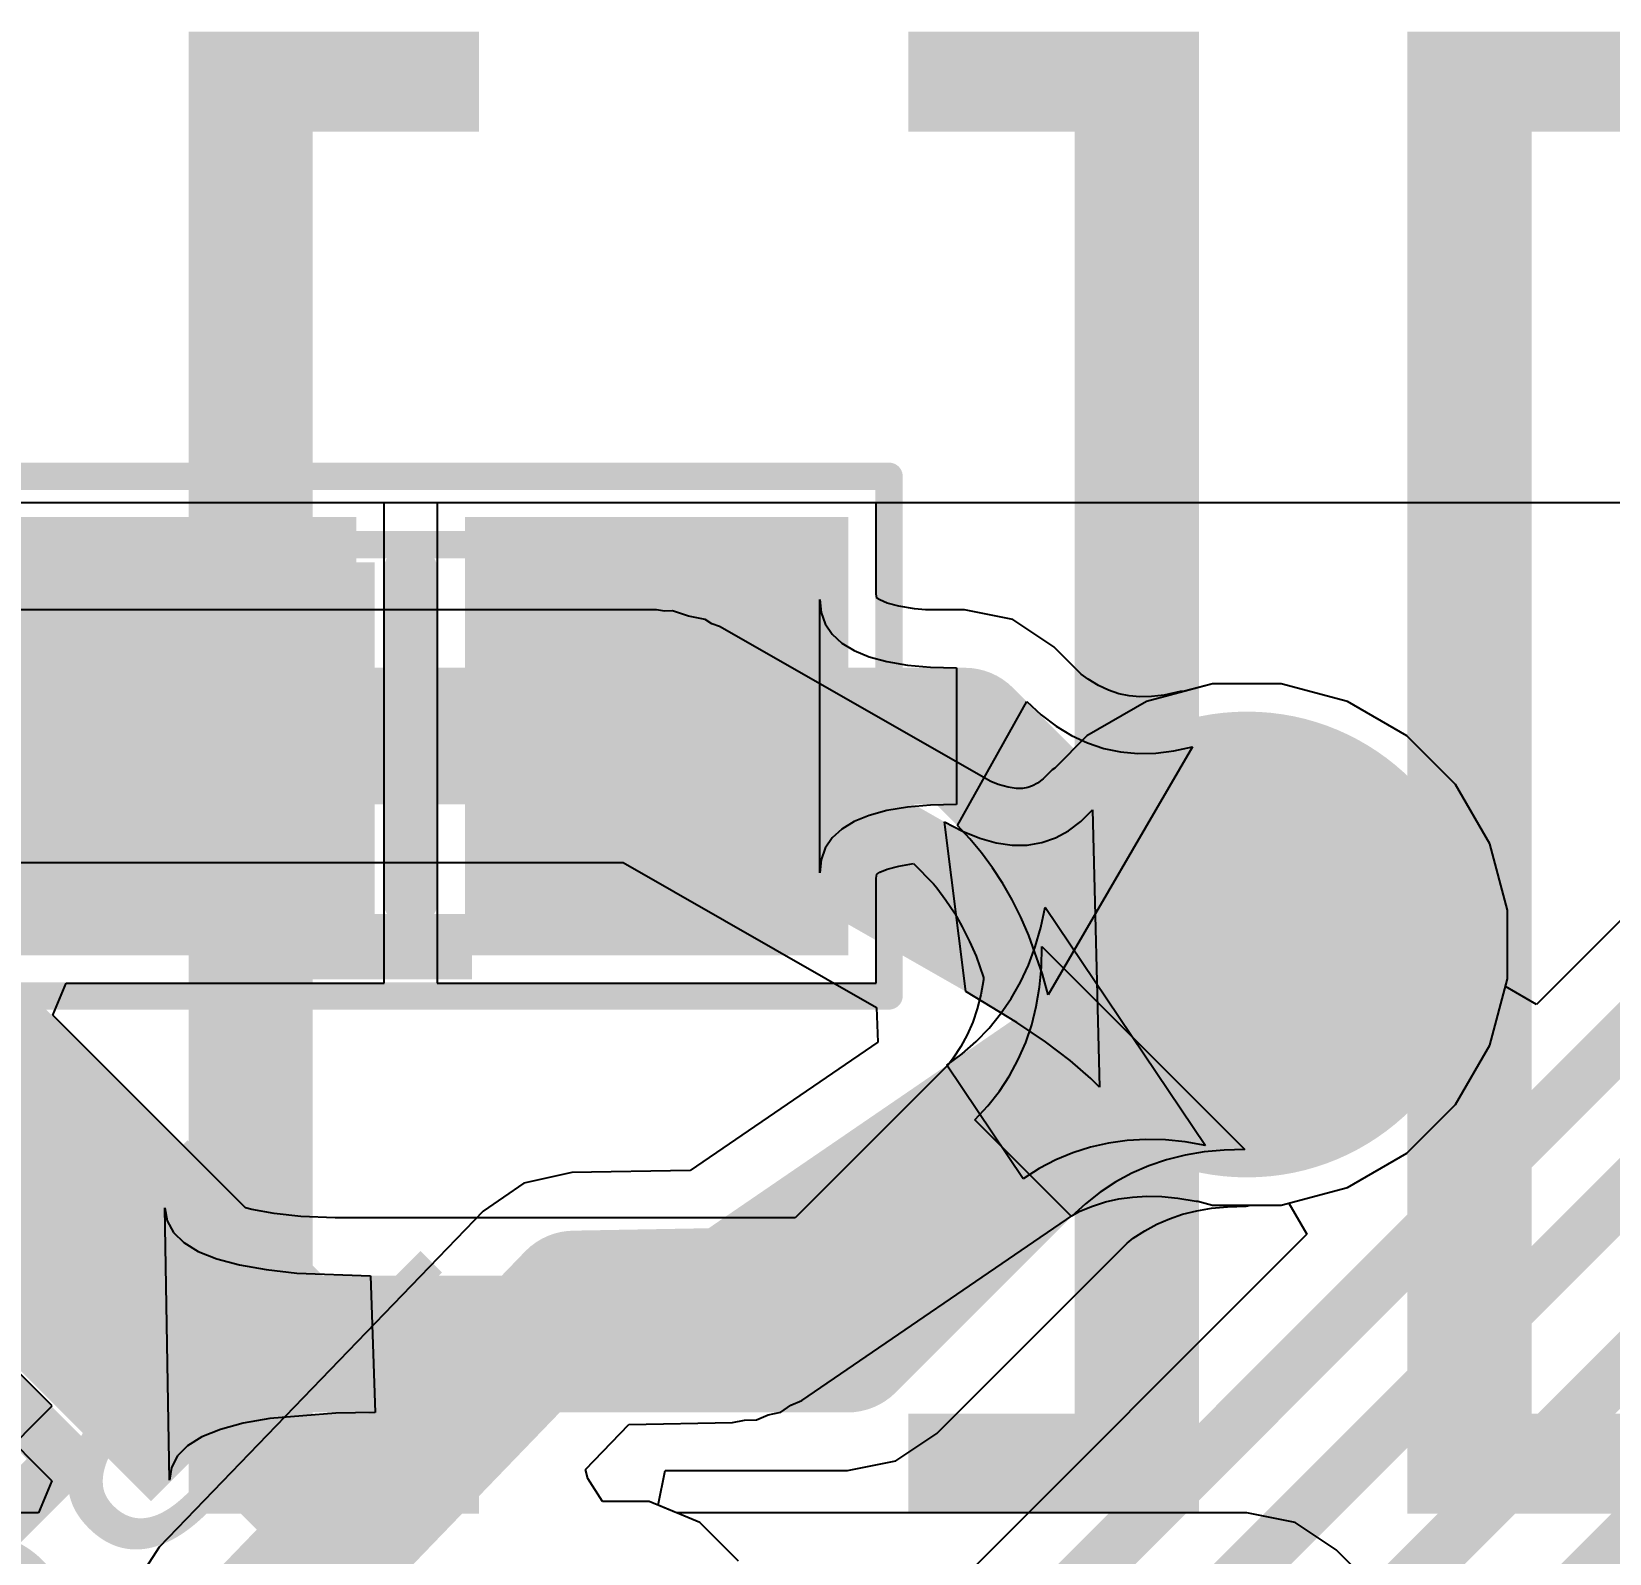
# Model space of a CAD drawing. Header units: millimetres. Extents: x 0 to 168, y 0 to 109.
# Drawn here: x 103.12 to 108.89, y 75.88 to 81.44 of the extents above; entities that cross this region are included whole.
import ezdxf

# ---------------------------------------------------------------- set-up
doc = ezdxf.new("R2010")
doc.units = ezdxf.units.MM
for name, color, linetype in [('BottomLayer', 5, 'Continuous'), ('BottomOverlay', 54, 'Continuous'), ('BottomPaste', 16, 'Continuous'), ('BottomSolder', 6, 'Continuous'), ('Mechanical13', 56, 'Continuous'), ('Mechanical15', 56, 'Continuous'), ('Mechanical16', 56, 'Continuous'), ('Mechanical20', 56, 'Continuous'), ('Mechanical21', 56, 'Continuous'), ('Mechanical23', 56, 'Continuous'), ('Mechanical24', 56, 'Continuous'), ('Mechanical3', 76, 'Continuous'), ('Mechanical4', 56, 'Continuous'), ('Mechanical5', 56, 'Continuous'), ('MultiLayer', 9, 'Continuous'), ('PadHoleLayer', 156, 'Continuous'), ('TopLayer', 1, 'Continuous'), ('TopOverlay', 2, 'Continuous'), ('TopPaste', 8, 'Continuous'), ('TopSolder', 216, 'Continuous')]:
    doc.layers.add(name, color=color, linetype=linetype)
doc.styles.add('Arial', font='arial.ttf', dxfattribs={"height": 0.2})
doc.styles.add('Comic Sans MS', font='comic.ttf', dxfattribs={"height": 0.2})

# ---------------------------------------------------------------- blocks, each defined once
blk = doc.blocks.new('FP_B3U_1000P_MFG_B_1')
at = {"layer": 'BottomLayer'}
for points in [[(-2.09999961, 0.8500021099999999), (-1.29999867, 0.8500021099999999), (-1.29999867, -0.8499970299999999), (-2.09999961, -0.8499970299999999)], [(1.29999867, 0.8499970299999999), (2.09999961, 0.8499970299999999), (2.09999961, -0.8500021099999999), (1.29999867, -0.8500021099999999)]]:
    blk.add_hatch(color=5, dxfattribs=at).paths.add_polyline_path(points)
at = {"layer": 'BottomPaste'}
for points in [[(-2.09999961, 0.8500021099999999), (-1.29999867, 0.8500021099999999), (-1.29999867, -0.8499970299999999), (-2.09999961, -0.8499970299999999)], [(1.29999867, 0.8499970299999999), (2.09999961, 0.8499970299999999), (2.09999961, -0.8500021099999999), (1.29999867, -0.8500021099999999)]]:
    blk.add_hatch(color=16, dxfattribs=at).paths.add_polyline_path(points)
at = {"layer": 'BottomSolder'}
for points in [[(-2.09999961, 0.8500021099999999), (-1.29999867, 0.8500021099999999), (-1.29999867, -0.8499970299999999), (-2.09999961, -0.8499970299999999)], [(1.29999867, 0.8499970299999999), (2.09999961, 0.8499970299999999), (2.09999961, -0.8500021099999999), (1.29999867, -0.8500021099999999)]]:
    blk.add_hatch(color=6, dxfattribs=at).paths.add_polyline_path(points)
at = {"layer": 'BottomOverlay', "const_width": 0.1999996}
for points in [[(-1.5999968, 1.35000238), (-1.59999934, 1.22499882)], [(-1.5999968, 1.35000238), (1.59999934, 1.34999984)], [(1.59999934, 1.34999984), (1.59999934, 1.22499882)], [(-1.59999934, -1.22499882), (-1.59999934, -1.34999984)], [(1.59999934, -1.22499882), (1.5999968, -1.35000238)], [(-1.59999934, -1.34999984), (1.5999968, -1.35000238)]]:
    blk.add_lwpolyline(points, dxfattribs=at)
at = {"layer": 'BottomOverlay', "const_width": 0.0999998}
for points in [[(-1.6499967, 1.35000238, 1), (-1.5499969, 1.35000238, 1)], [(-1.6499967, 1.35000238, 1), (-1.5499969, 1.35000238, 1)], [(1.54999944, 1.34999984, 1), (1.64999924, 1.34999984, 1)], [(1.54999944, 1.34999984, 1), (1.64999924, 1.34999984, 1)], [(-1.64999924, 1.22499882, 1), (-1.54999944, 1.22499882, 1)], [(1.54999944, 1.22499882, 1), (1.64999924, 1.22499882, 1)], [(-1.64999924, -1.22499882, 1), (-1.54999944, -1.22499882, 1)], [(1.54999944, -1.22499882, 1), (1.64999924, -1.22499882, 1)], [(-1.64999924, -1.34999984, 1), (-1.54999944, -1.34999984, 1)], [(-1.64999924, -1.34999984, 1), (-1.54999944, -1.34999984, 1)], [(1.5499969, -1.35000238, 1), (1.6499967, -1.35000238, 1)], [(1.5499969, -1.35000238, 1), (1.6499967, -1.35000238, 1)]]:
    blk.add_lwpolyline(points, format="xyb", close=True, dxfattribs=at)
at = {"layer": 'Mechanical20', "const_width": 0.1999996}
for points in [[(-2.20000068, 1.44999964), (-2.20000068, -1.44999964)], [(-2.20000068, 1.44999964), (2.20000068, 1.44999964)], [(2.20000068, 1.44999964), (2.20000068, -1.44999964)], [(-2.20000068, -1.44999964), (2.20000068, -1.44999964)]]:
    blk.add_lwpolyline(points, dxfattribs=at)
at = {"layer": 'Mechanical20', "const_width": 0.0999998}
for points in [[(-2.25000058, 1.44999964, 1), (-2.15000078, 1.44999964, 1)], [(-2.25000058, 1.44999964, 1), (-2.15000078, 1.44999964, 1)], [(2.15000078, 1.44999964, 1), (2.25000058, 1.44999964, 1)], [(2.15000078, 1.44999964, 1), (2.25000058, 1.44999964, 1)], [(-2.25000058, -1.44999964, 1), (-2.15000078, -1.44999964, 1)], [(-2.25000058, -1.44999964, 1), (-2.15000078, -1.44999964, 1)], [(2.15000078, -1.44999964, 1), (2.25000058, -1.44999964, 1)], [(2.15000078, -1.44999964, 1), (2.25000058, -1.44999964, 1)]]:
    blk.add_lwpolyline(points, format="xyb", close=True, dxfattribs=at)
at = {"layer": 'Mechanical21', "const_width": 0.1999996}
for points in [[(-2.20000068, 1.44999964), (-2.20000068, -1.44999964)], [(-2.20000068, 1.44999964), (2.20000068, 1.44999964)], [(2.20000068, 1.44999964), (2.20000068, -1.44999964)], [(-2.20000068, -1.44999964), (2.20000068, -1.44999964)]]:
    blk.add_lwpolyline(points, dxfattribs=at)
at = {"layer": 'Mechanical21', "const_width": 0.0999998}
for points in [[(-2.25000058, 1.44999964, 1), (-2.15000078, 1.44999964, 1)], [(-2.25000058, 1.44999964, 1), (-2.15000078, 1.44999964, 1)], [(2.15000078, 1.44999964, 1), (2.25000058, 1.44999964, 1)], [(2.15000078, 1.44999964, 1), (2.25000058, 1.44999964, 1)], [(-2.25000058, -1.44999964, 1), (-2.15000078, -1.44999964, 1)], [(-2.25000058, -1.44999964, 1), (-2.15000078, -1.44999964, 1)], [(2.15000078, -1.44999964, 1), (2.25000058, -1.44999964, 1)], [(2.15000078, -1.44999964, 1), (2.25000058, -1.44999964, 1)]]:
    blk.add_lwpolyline(points, format="xyb", close=True, dxfattribs=at)
at = {"layer": 'Mechanical23', "const_width": 0.1999996}
for points in [[(-1.5999968, 1.35000238), (-1.59999934, -1.34999984)], [(-1.5999968, 1.35000238), (1.59999934, 1.34999984)], [(1.59999934, 1.34999984), (1.5999968, -1.35000238)], [(-1.59999934, -1.34999984), (1.5999968, -1.35000238)]]:
    blk.add_lwpolyline(points, dxfattribs=at)
at = {"layer": 'Mechanical23', "const_width": 0.0999998}
for points in [[(-1.6499967, 1.35000238, 1), (-1.5499969, 1.35000238, 1)], [(-1.6499967, 1.35000238, 1), (-1.5499969, 1.35000238, 1)], [(1.54999944, 1.34999984, 1), (1.64999924, 1.34999984, 1)], [(1.54999944, 1.34999984, 1), (1.64999924, 1.34999984, 1)], [(-1.64999924, -1.34999984, 1), (-1.54999944, -1.34999984, 1)], [(-1.64999924, -1.34999984, 1), (-1.54999944, -1.34999984, 1)], [(1.5499969, -1.35000238, 1), (1.6499967, -1.35000238, 1)], [(1.5499969, -1.35000238, 1), (1.6499967, -1.35000238, 1)]]:
    blk.add_lwpolyline(points, format="xyb", close=True, dxfattribs=at)
at = {"layer": 'Mechanical24', "const_width": 0.0999998}
for points in [[(2.54e-06, 0.49999646), (-2.54e-06, -0.49999646)], [(-0.49999646, 2.54e-06), (0.49999646, -2.54e-06)]]:
    blk.add_lwpolyline(points, dxfattribs=at)
at = {"layer": 'Mechanical24', "const_width": 0.0499999}
for points in [[(-0.02499614, 0.49999646, 1), (0.02500122, 0.49999646, 1)], [(-0.5249951399999999, 2.54e-06, 1), (-0.47499778, 2.54e-06, 1)], [(0.47499778, -2.54e-06, 1), (0.5249951399999999, -2.54e-06, 1)], [(-0.02500122, -0.49999646, 1), (0.02499614, -0.49999646, 1)]]:
    blk.add_lwpolyline(points, format="xyb", close=True, dxfattribs=at)
at = {"layer": 'Mechanical20', "text_generation_flag": 2}
blk.add_text('RST', height=1.00000054, rotation=180, dxfattribs=at).set_placement((-1.524e-05, -0.01107948))
blk = doc.blocks.new('6_0805_N_B_81')
at = {"layer": 'BottomLayer'}
for points in [[(-0.29999813, 0.69999733), (-0.2999981299999999, -0.70000241), (-1.49999827, -0.70000241), (-1.49999827, 0.69999733)], [(1.50000081, 0.69999733), (1.50000081, -0.70000241), (0.3000006700000001, -0.70000241), (0.3000006699999999, 0.69999733)]]:
    blk.add_hatch(color=5, dxfattribs=at).paths.add_polyline_path(points)
at = {"layer": 'BottomPaste'}
for points in [[(-0.29999813, 0.69999733), (-0.2999981299999999, -0.70000241), (-1.49999827, -0.70000241), (-1.49999827, 0.69999733)], [(1.50000081, 0.69999733), (1.50000081, -0.70000241), (0.3000006700000001, -0.70000241), (0.3000006699999999, 0.69999733)]]:
    blk.add_hatch(color=16, dxfattribs=at).paths.add_polyline_path(points)
at = {"layer": 'BottomSolder'}
for points in [[(-0.19839813, 0.80159733), (-0.19839813, -0.80160241), (-1.60159827, -0.80160241), (-1.60159827, 0.80159733)], [(1.60160081, 0.80159733), (1.60160081, -0.80160241), (0.19840067, -0.80160241), (0.19840067, 0.80159733)]]:
    blk.add_hatch(color=6, dxfattribs=at).paths.add_polyline_path(points)
at = {"layer": 'BottomOverlay', "const_width": 0.1999996}
blk.add_lwpolyline([(0, 0.5999987999999999), (0, -0.5999987999999999)], dxfattribs=at)
at = {"layer": 'BottomOverlay', "const_width": 0.0999998}
for points in [[(-0.0499999, 0.5999987999999999, 1), (0.0499999, 0.5999987999999999, 1)], [(-0.0499999, -0.5999987999999999, 1), (0.0499999, -0.5999987999999999, 1)]]:
    blk.add_lwpolyline(points, format="xyb", close=True, dxfattribs=at)
at = {"layer": 'Mechanical13', "const_width": 0.0999998}
for points in [[(-1.07499912, 0.69999606), (-1.07499912, -0.7000036799999999)], [(1.07500166, 0.69999606), (-1.07499912, 0.69999606)], [(1.07500166, 0.69999606), (1.07500166, -0.7000036799999999)], [(1.07500166, -0.7000036799999999), (-1.07499912, -0.7000036799999999)]]:
    blk.add_lwpolyline(points, dxfattribs=at)
at = {"layer": 'Mechanical13', "const_width": 0.0499999}
for points in [[(-1.0999978, 0.69999606, 1), (-1.05000044, 0.69999606, 1)], [(-1.0999978, 0.69999606, 1), (-1.05000044, 0.69999606, 1)], [(1.05000298, 0.69999606, 1), (1.10000034, 0.69999606, 1)], [(1.05000298, 0.69999606, 1), (1.10000034, 0.69999606, 1)], [(-1.0999978, -0.7000036799999999, 1), (-1.05000044, -0.7000036799999999, 1)], [(-1.0999978, -0.7000036799999999, 1), (-1.05000044, -0.7000036799999999, 1)], [(1.05000298, -0.7000036799999999, 1), (1.10000034, -0.7000036799999999, 1)], [(1.05000298, -0.7000036799999999, 1), (1.10000034, -0.7000036799999999, 1)]]:
    blk.add_lwpolyline(points, format="xyb", close=True, dxfattribs=at)
at = {"layer": 'Mechanical15', "const_width": 0.0999998}
for points in [[(-1.74999904, 0.94999556), (-1.74999904, -0.9500031800000001)], [(1.75000158, 0.94999556), (-1.74999904, 0.94999556)], [(1.75000158, 0.94999556), (1.75000158, -0.9500031800000001)], [(2.54e-06, 0.49999646), (2.54e-06, -0.50000408)], [(0.50000154, -2.54e-06), (-0.499999, -2.54e-06)], [(1.75000158, -0.9500031800000001), (-1.74999904, -0.9500031800000001)]]:
    blk.add_lwpolyline(points, dxfattribs=at)
at = {"layer": 'Mechanical15', "const_width": 0.0499999}
for points in [[(-1.77499772, 0.94999556, 1), (-1.72500036, 0.94999556, 1)], [(-1.77499772, 0.94999556, 1), (-1.72500036, 0.94999556, 1)], [(1.7250029, 0.94999556, 1), (1.77500026, 0.94999556, 1)], [(1.7250029, 0.94999556, 1), (1.77500026, 0.94999556, 1)], [(-0.02499614, 0.49999646, 1), (0.02500122, 0.49999646, 1)], [(-0.5249976799999999, -2.54e-06, 1), (-0.47500032, -2.54e-06, 1)], [(0.47500286, -2.54e-06, 1), (0.52500022, -2.54e-06, 1)], [(-0.02499614, -0.50000408, 1), (0.02500122, -0.50000408, 1)], [(-1.77499772, -0.9500031800000001, 1), (-1.72500036, -0.9500031800000001, 1)], [(-1.77499772, -0.9500031800000001, 1), (-1.72500036, -0.9500031800000001, 1)], [(1.7250029, -0.9500031800000001, 1), (1.77500026, -0.9500031800000001, 1)], [(1.7250029, -0.9500031800000001, 1), (1.77500026, -0.9500031800000001, 1)]]:
    blk.add_lwpolyline(points, format="xyb", close=True, dxfattribs=at)
blk = doc.blocks.new('FP_CSTNE16M0V53C000R0_MFG_142')
at = {"layer": 'TopLayer'}
for points in [[(-1.39999974, 0.9499993699999999), (-1.00000054, 0.9499993699999999), (-1.00000054, -0.9499993699999999), (-1.39999974, -0.9499993699999999)], [(-0.1999996, 0.9499993699999999), (0.1999996, 0.9499993699999999), (0.1999996, -0.9499993699999999), (-0.1999996, -0.9499993699999999)], [(1.00000054, 0.9499993699999999), (1.39999974, 0.9499993699999999), (1.39999974, -0.9499993699999999), (1.00000054, -0.9499993699999999)]]:
    blk.add_hatch(color=1, dxfattribs=at).paths.add_polyline_path(points)
at = {"layer": 'TopPaste'}
for points in [[(-1.39999974, 0.9499993699999999), (-1.00000054, 0.9499993699999999), (-1.00000054, -0.9499993699999999), (-1.39999974, -0.9499993699999999)], [(-0.1999996, 0.9499993699999999), (0.1999996, 0.9499993699999999), (0.1999996, -0.9499993699999999), (-0.1999996, -0.9499993699999999)], [(1.00000054, 0.9499993699999999), (1.39999974, 0.9499993699999999), (1.39999974, -0.9499993699999999), (1.00000054, -0.9499993699999999)]]:
    blk.add_hatch(color=8, dxfattribs=at).paths.add_polyline_path(points)
at = {"layer": 'TopSolder'}
for points in [[(-1.39999974, 0.9499993699999999), (-1.00000054, 0.9499993699999999), (-1.00000054, -0.9499993699999999), (-1.39999974, -0.9499993699999999)], [(-0.1999996, 0.9499993699999999), (0.1999996, 0.9499993699999999), (0.1999996, -0.9499993699999999), (-0.1999996, -0.9499993699999999)], [(1.00000054, 0.9499993699999999), (1.39999974, 0.9499993699999999), (1.39999974, -0.9499993699999999), (1.00000054, -0.9499993699999999)]]:
    blk.add_hatch(color=216, dxfattribs=at).paths.add_polyline_path(points)
at = {"layer": 'Mechanical16', "const_width": 0.0999998}
for points in [[(0, 0.499999), (0, -0.499999)], [(0.499999, 0), (-0.499999, 0)]]:
    blk.add_lwpolyline(points, dxfattribs=at)
at = {"layer": 'Mechanical16', "const_width": 0.0499999}
for points in [[(-0.02499868, 0.499999, 1), (0.02499868, 0.499999, 1)], [(-0.5249976799999999, 0, 1), (-0.47500032, 0, 1)], [(0.47500032, 0, 1), (0.5249976799999999, 0, 1)], [(-0.02499868, -0.499999, 1), (0.02499868, -0.499999, 1)]]:
    blk.add_lwpolyline(points, format="xyb", close=True, dxfattribs=at)
at = {"layer": 'Mechanical3', "const_width": 0.1999996}
for points in [[(1.67499792, 0.72499982), (-1.67499792, 0.72499982)], [(-1.67499792, 0.72499982), (-1.67499792, -0.72499982)], [(1.67499792, 0.72499982), (1.67499792, -0.72499982)], [(1.67499792, -0.72499982), (-1.67499792, -0.72499982)]]:
    blk.add_lwpolyline(points, dxfattribs=at)
at = {"layer": 'Mechanical3', "const_width": 0.0999998}
for points in [[(-1.72499782, 0.72499982, 1), (-1.62499802, 0.72499982, 1)], [(-1.72499782, 0.72499982, 1), (-1.62499802, 0.72499982, 1)], [(1.62499802, 0.72499982, 1), (1.72499782, 0.72499982, 1)], [(1.62499802, 0.72499982, 1), (1.72499782, 0.72499982, 1)], [(-1.72499782, -0.72499982, 1), (-1.62499802, -0.72499982, 1)], [(-1.72499782, -0.72499982, 1), (-1.62499802, -0.72499982, 1)], [(1.62499802, -0.72499982, 1), (1.72499782, -0.72499982, 1)], [(1.62499802, -0.72499982, 1), (1.72499782, -0.72499982, 1)]]:
    blk.add_lwpolyline(points, format="xyb", close=True, dxfattribs=at)
at = {"layer": 'Mechanical4', "const_width": 0.1999996}
for points in [[(-1.77499772, 1.05000044), (-1.7750028, -1.05000298)], [(1.7750028, 1.05000298), (-1.77499772, 1.05000044)], [(1.7750028, 1.05000298), (1.77499772, -1.05000044)], [(1.77499772, -1.05000044), (-1.7750028, -1.05000298)]]:
    blk.add_lwpolyline(points, dxfattribs=at)
at = {"layer": 'Mechanical4', "const_width": 0.0999998}
for points in [[(-1.82499762, 1.05000044, 1), (-1.72499782, 1.05000044, 1)], [(-1.82499762, 1.05000044, 1), (-1.72499782, 1.05000044, 1)], [(1.7250029, 1.05000298, 1), (1.8250027, 1.05000298, 1)], [(1.7250029, 1.05000298, 1), (1.8250027, 1.05000298, 1)], [(-1.8250027, -1.05000298, 1), (-1.7250029, -1.05000298, 1)], [(-1.8250027, -1.05000298, 1), (-1.7250029, -1.05000298, 1)], [(1.72499782, -1.05000044, 1), (1.82499762, -1.05000044, 1)], [(1.72499782, -1.05000044, 1), (1.82499762, -1.05000044, 1)]]:
    blk.add_lwpolyline(points, format="xyb", close=True, dxfattribs=at)
at = {"layer": 'Mechanical5', "const_width": 0.1999996}
for points in [[(-1.77499772, 1.05000044), (-1.7750028, -1.05000298)], [(1.7750028, 1.05000298), (-1.77499772, 1.05000044)], [(1.7750028, 1.05000298), (1.77499772, -1.05000044)], [(1.77499772, -1.05000044), (-1.7750028, -1.05000298)]]:
    blk.add_lwpolyline(points, dxfattribs=at)
at = {"layer": 'Mechanical5', "const_width": 0.0999998}
for points in [[(-1.82499762, 1.05000044, 1), (-1.72499782, 1.05000044, 1)], [(-1.82499762, 1.05000044, 1), (-1.72499782, 1.05000044, 1)], [(1.7250029, 1.05000298, 1), (1.8250027, 1.05000298, 1)], [(1.7250029, 1.05000298, 1), (1.8250027, 1.05000298, 1)], [(-1.8250027, -1.05000298, 1), (-1.7250029, -1.05000298, 1)], [(-1.8250027, -1.05000298, 1), (-1.7250029, -1.05000298, 1)], [(1.72499782, -1.05000044, 1), (1.82499762, -1.05000044, 1)], [(1.72499782, -1.05000044, 1), (1.82499762, -1.05000044, 1)]]:
    blk.add_lwpolyline(points, format="xyb", close=True, dxfattribs=at)
at = {"layer": 'TopOverlay', "const_width": 0.1999996}
for points in [[(1.39999974, 1.32500116), (-1.39999974, 1.3250037)], [(-0.57500012, 0.72499474), (-0.62500002, 0.72500236)], [(0.62499748, 0.72499728), (0.57499758, 0.72500236)], [(-0.57499758, -0.72500236), (-0.62499748, -0.72499728)], [(0.62500002, -0.72500236), (0.57500012, -0.72499474)], [(1.39999974, -1.3250037), (-1.39999974, -1.32500116)]]:
    blk.add_lwpolyline(points, dxfattribs=at)
at = {"layer": 'TopOverlay', "const_width": 0.0999998}
for points in [[(-1.44999964, 1.3250037, 1), (-1.34999984, 1.3250037, 1)], [(1.34999984, 1.32500116, 1), (1.44999964, 1.32500116, 1)], [(-0.67499992, 0.72500236, 1), (-0.57500012, 0.72500236, 1)], [(-0.62500002, 0.72499474, 1), (-0.52500022, 0.72499474, 1)], [(0.5249976799999999, 0.72500236, 1), (0.62499748, 0.72500236, 1)], [(0.57499758, 0.72499728, 1), (0.67499738, 0.72499728, 1)], [(-0.67499738, -0.72499728, 1), (-0.57499758, -0.72499728, 1)], [(-0.62499748, -0.72500236, 1), (-0.5249976799999999, -0.72500236, 1)], [(0.52500022, -0.72499474, 1), (0.62500002, -0.72499474, 1)], [(0.57500012, -0.72500236, 1), (0.67499992, -0.72500236, 1)], [(-1.44999964, -1.32500116, 1), (-1.34999984, -1.32500116, 1)], [(1.34999984, -1.3250037, 1), (1.44999964, -1.3250037, 1)]]:
    blk.add_lwpolyline(points, format="xyb", close=True, dxfattribs=at)
at = {"layer": 'Mechanical5'}
blk.add_text('Y1', height=1.00000054, dxfattribs=at).set_placement((0.0009118599999999999, -1.016e-05))

msp = doc.modelspace()

# ---------------------------------------------------------------- hatches: boundary and pattern name
at = {"layer": 'BottomLayer'}
h = msp.add_hatch(color=5, dxfattribs=at)
edge = h.paths.add_edge_path()
edge.add_arc((107.569, 78.105), 0.7499985, 0, 360)
at = {"layer": 'BottomSolder'}
h = msp.add_hatch(color=6, dxfattribs=at)
edge = h.paths.add_edge_path()
edge.add_arc((107.569, 78.105), 0.8515985, 0, 360)
at = {"layer": 'MultiLayer'}
h = msp.add_hatch(color=9, dxfattribs=at)
edge = h.paths.add_edge_path()
edge.add_arc((107.569, 78.105), 0.7499985, 0, 360)
at = {"layer": 'PadHoleLayer'}
h = msp.add_hatch(color=156, dxfattribs=at)
edge = h.paths.add_edge_path()
edge.add_arc((107.569, 78.105), 0.4499991, 0, 360)
at = {"layer": 'TopLayer'}
h = msp.add_hatch(color=1, dxfattribs=at)
edge = h.paths.add_edge_path()
edge.add_arc((107.569, 78.105), 0.7499985, 0, 360)
at = {"layer": 'TopSolder'}
h = msp.add_hatch(color=216, dxfattribs=at)
edge = h.paths.add_edge_path()
edge.add_arc((107.569, 78.105), 0.8515985, 0, 360)

# ---------------------------------------------------------------- linework, layer by layer
at = {"layer": 'BottomLayer'}
for p, q in [((104.41319986, 79.7210877), (104.6068012, 79.7210877)), ((104.41319986, 77.9638014), (104.41319986, 79.7210877)), ((104.6068012, 79.7210877), (104.6068012, 77.9638014)), ((106.2131988, 79.38673988), (106.2131988, 79.7210877)), ((106.2131988, 79.7210877), (161.343213, 79.7210877)), ((106.0069508, 78.367001), (106.0069508, 79.36699899999999)), ((106.0069508, 79.36699899999999), (106.01195206, 79.31949845999999)), ((106.21478376, 79.37168276), (106.2131988, 79.38673988)), ((106.2257845, 79.36495937999999), (106.21478376, 79.37168276)), ((106.25337652, 79.35367161999999), (106.2257845, 79.36495937999999)), ((106.01195206, 79.31949845999999), (106.02695076, 79.27699917999999)), ((106.29601804, 79.34219082), (106.25337652, 79.35367161999999)), ((106.35311724, 79.33267597999999), (106.29601804, 79.34219082)), ((106.39386392, 79.32907933999999), (106.35311724, 79.33267597999999)), ((106.5363884, 79.32907933999999), (106.39386392, 79.32907933999999)), ((106.5364011, 79.32908188), (106.5363884, 79.32907933999999)), ((106.71323082, 79.29390541999999), (106.5364011, 79.32908188)), ((106.02695076, 79.27699917999999), (106.05195198, 79.23949861999999)), ((106.86314162, 79.19374051999999), (106.71323082, 79.29390541999999)), ((106.05195198, 79.23949861999999), (106.08695064, 79.20699932)), ((106.08695064, 79.20699932), (106.13194928, 79.17949874)), ((106.96330906, 79.09357308), (106.86314162, 79.19374051999999)), ((106.13194928, 79.17949874), (106.18695044, 79.15699942)), ((106.18695044, 79.15699942), (106.25194904, 79.13949881999999)), ((106.25194904, 79.13949881999999), (106.32695016, 79.12699948)), ((106.32695016, 79.12699948), (106.41194872, 79.11949886)), ((106.41194872, 79.11949886), (106.5069498, 79.11699949999999)), ((106.5069498, 79.11699949999999), (106.5069498, 78.61700049999999)), ((106.9878226, 79.07500313999999), (106.96330906, 79.09357308)), ((107.0255289, 79.05206947999999), (106.9878226, 79.07500313999999)), ((107.06270434, 79.0346781), (107.0255289, 79.05206947999999)), ((107.09992296, 79.02219146), (107.06270434, 79.0346781)), ((107.13795946, 79.01418284), (107.09992296, 79.02219146)), ((107.17781206, 79.0104973), (107.13795946, 79.01418284)), ((107.22032404, 79.01132025999999), (107.17781206, 79.0104973)), ((107.26613548, 79.01706573999999), (107.22032404, 79.01132025999999)), ((107.32472312, 79.03031184), (107.26613548, 79.01706573999999)), ((107.34101722, 79.03073601999999), (107.32472312, 79.03031184)), ((107.44350876, 79.0581985), (107.34101722, 79.03073601999999)), ((107.69449124, 79.0581985), (107.44350876, 79.0581985)), ((107.93692154, 78.993238), (107.69449124, 79.0581985)), ((106.50993938, 78.53990895999999), (106.76357362, 78.99338024)), ((106.76357362, 78.99338024), (106.81649706, 78.94487386)), ((108.15427696, 78.8677493), (107.93692154, 78.993238)), ((109.70119538, 78.95859494), (108.62863212, 77.88603168)), ((106.81649706, 78.94487386), (106.87114262, 78.90347693999999)), ((106.87114262, 78.90347693999999), (106.92751538, 78.86918948)), ((106.92751538, 78.86918948), (106.9856128, 78.84201148)), ((106.9856128, 78.84201148), (107.04543488, 78.82194294)), ((108.3317493, 78.69027696), (108.15427696, 78.8677493)), ((107.37041518, 78.82823198), (106.84194278, 77.92091858)), ((107.04543488, 78.82194294), (107.10698162, 78.80898131999999)), ((107.10698162, 78.80898131999999), (107.17025302, 78.8031317)), ((107.17025302, 78.8031317), (107.23524908, 78.804389)), ((107.23524908, 78.804389), (107.3019698, 78.81275576)), ((107.3019698, 78.81275576), (107.37041518, 78.82823198)), ((108.457238, 78.47292154), (108.3317493, 78.69027696)), ((106.32695016, 78.60700052), (106.25195158, 78.59450118)), ((106.41195126, 78.61450113999999), (106.32695016, 78.60700052)), ((106.5069498, 78.61700049999999), (106.41195126, 78.61450113999999)), ((106.13194928, 78.55450126), (106.08695064, 78.52700068)), ((106.18695044, 78.57700057999999), (106.13194928, 78.55450126)), ((106.25195158, 78.59450118), (106.18695044, 78.57700057999999)), ((106.05194944, 78.49450138), (106.02695076, 78.45700081999999)), ((106.08695064, 78.52700068), (106.05194944, 78.49450138)), ((106.55550698, 78.49147115999999), (106.50993938, 78.53990895999999)), ((106.5983263, 78.44004378), (106.55550698, 78.49147115999999)), ((106.02695076, 78.45700081999999), (106.01194952, 78.41450154)), ((106.63839734, 78.38562174), (106.5983263, 78.44004378)), ((108.5221985, 78.23049123999999), (108.457238, 78.47292154)), ((106.01194952, 78.41450154), (106.0069508, 78.367001)), ((106.22578958, 78.36904315999999), (106.25337398, 78.38032584)), ((106.25337398, 78.38032584), (106.29602058, 78.39180918)), ((106.29602058, 78.39180918), (106.3492412, 78.40067886)), ((106.3492412, 78.40067886), (106.4225329, 78.32738715999999)), ((106.6757201, 78.32821012), (106.63839734, 78.38562174)), ((106.2131988, 78.34727536), (106.21478122, 78.36231724)), ((106.2131988, 77.9638014), (106.2131988, 78.34727536)), ((106.21478122, 78.36231724), (106.22578958, 78.36904315999999)), ((106.4225329, 78.32738715999999), (106.43514908, 78.31223605999999)), ((106.71029458, 78.26780892), (106.6757201, 78.32821012)), ((106.43514908, 78.31223605999999), (106.46798366, 78.26764127999999)), ((106.46798366, 78.26764127999999), (106.49881164, 78.22022455999999)), ((106.74212078, 78.20441306), (106.71029458, 78.26780892)), ((106.49881164, 78.22022455999999), (106.5276762, 78.1697954)), ((106.7711987, 78.13802762), (106.74212078, 78.20441306)), ((108.5221985, 77.97950875999999), (108.5221985, 78.23049123999999)), ((106.5276762, 78.1697954), (106.55453416, 78.11629792)), ((106.55453416, 78.11629792), (106.57833142, 78.06196478)), ((106.8211097, 77.99628038), (106.7711987, 78.13802762)), ((106.81728192, 78.02185056), (106.81903706, 78.09749937999999)), ((106.81903706, 78.09749937999999), (107.56149938, 77.35503706)), ((106.57833142, 78.06196478), (106.60568976, 77.98426872)), ((106.60490744, 77.97588925999999), (106.59566946, 77.92122846)), ((106.60568976, 77.98426872), (106.60490744, 77.97588925999999)), ((106.81046964, 77.94892462), (106.81728192, 78.02185056)), ((106.84194278, 77.92091858), (106.8211097, 77.99628038)), ((108.51476646, 77.95177196), (108.5221985, 77.97950875999999)), ((103.20190434, 77.84646864), (103.25050724, 77.9638014)), ((103.25050724, 77.9638014), (104.41319986, 77.9638014)), ((104.6068012, 77.9638014), (106.2131988, 77.9638014)), ((106.59566946, 77.92122846), (106.5827815, 77.86983663999999)), ((106.7986053, 77.87872155999999), (106.81046964, 77.94892462)), ((108.62863212, 77.88603168), (108.51476646, 77.95177196)), ((106.5827815, 77.86983663999999), (106.56631214, 77.82129977999999)), ((106.78168382, 77.81124392), (106.7986053, 77.87872155999999)), ((103.9064978, 77.14187518), (103.20190434, 77.84646864)), ((106.56631214, 77.82129977999999), (106.5462563, 77.77527244)), ((106.75971028, 77.74648916), (106.78168382, 77.81124392)), ((106.5462563, 77.77527244), (106.52256572, 77.73148029999999)), ((106.73268214, 77.68445982), (106.75971028, 77.74648916)), ((106.49501942, 77.68951188), (106.47689398, 77.66637247999999)), ((106.52256572, 77.73148029999999), (106.49501942, 77.68951188)), ((106.7005994, 77.62515335999998), (106.73268214, 77.68445982)), ((106.47689398, 77.66637247999999), (105.9163998, 77.10588084)), ((106.66346206, 77.56857232), (106.7005994, 77.62515335999998)), ((106.62127012, 77.51471416), (106.66346206, 77.56857232)), ((106.57402612, 77.46357888), (106.62127012, 77.51471416)), ((106.92757888, 77.11002611999999), (106.57402612, 77.46357888)), ((107.41292462, 77.34646964), (107.34272156, 77.33460529999999)), ((107.48585056, 77.35328192), (107.41292462, 77.34646964)), ((107.56149938, 77.35503706), (107.48585056, 77.35328192)), ((107.21048916, 77.29571028), (107.14845982, 77.26868214)), ((107.27524392, 77.31768382), (107.21048916, 77.29571028)), ((107.34272156, 77.33460529999999), (107.27524392, 77.31768382)), ((102.070916, 77.27135421999999), (103.19785812, 76.1444121)), ((107.08915336, 77.2365994), (107.03257232, 77.19946205999999)), ((107.14845982, 77.26868214), (107.08915336, 77.2365994)), ((107.03257232, 77.19946205999999), (106.97871416, 77.15727011999999)), ((103.62842622, 76.14595895999999), (103.61073766, 77.14164404)), ((103.61073766, 77.14164404), (103.61905362, 77.09455498)), ((103.92884472, 77.13584522), (103.9064978, 77.14187518)), ((104.01065812, 77.12128847999999), (103.92884472, 77.13584522)), ((104.10871736, 77.1104757), (104.01065812, 77.12128847999999)), ((104.2335863, 77.10588084), (104.10871736, 77.1104757)), ((105.9163998, 77.10588084), (104.2335863, 77.10588084)), ((106.97871416, 77.15727011999999), (106.92757888, 77.11002611999999)), ((107.28530486, 77.10231467999999), (107.33383664, 77.1187815)), ((107.33383664, 77.1187815), (107.38522338, 77.13166946)), ((107.38522338, 77.13166946), (107.43988926, 77.14090743999999)), ((107.43988926, 77.14090743999999), (107.49788762, 77.14632526)), ((107.49788762, 77.14632526), (107.56630506, 77.14791276)), ((107.56630506, 77.14791276), (107.583732, 77.15180149999999)), ((107.583732, 77.15180149999999), (107.69449124, 77.15180149999999)), ((107.69449124, 77.15180149999999), (107.72222804, 77.15923354)), ((107.72222804, 77.15923354), (107.78796832, 77.04536788)), ((103.61905362, 77.09455498), (103.64223366, 77.05242146)), ((103.64223366, 77.05242146), (103.68028286, 77.01524348)), ((107.15350934, 77.03101941999999), (107.19548792, 77.0585708)), ((107.19548792, 77.0585708), (107.2392826, 77.08226137999999)), ((107.2392826, 77.08226137999999), (107.28530486, 77.10231467999999)), ((103.68028286, 77.01524348), (103.73319614, 76.98302611999999)), ((107.78796832, 77.04536788), (104.2037413, 73.46114086)), ((106.43454202, 76.31706098), (107.13037756, 77.01289906)), ((107.13037756, 77.01289906), (107.15350934, 77.03101941999999)), ((103.73319614, 76.98302611999999), (103.80097858, 76.95576175999999)), ((103.80097858, 76.95576175999999), (103.88362764, 76.93345547999999)), ((103.88362764, 76.93345547999999), (103.98114332, 76.91610727999999)), ((103.98114332, 76.91610727999999), (104.09352562, 76.90371462)), ((104.09352562, 76.90371462), (104.36289262, 76.893801)), ((104.36289262, 76.893801), (104.38058118, 76.393802)), ((103.99513364, 76.37149572), (103.89708964, 76.35414752)), ((104.23688068, 76.39132296), (103.99513364, 76.37149572)), ((104.38058118, 76.393802), (104.23688068, 76.39132296)), ((103.74665814, 76.30457688), (103.69427318, 76.27235952)), ((103.81426532, 76.33184124), (103.74665814, 76.30457688)), ((103.89708964, 76.35414752), (103.81426532, 76.33184124)), ((106.28463122, 76.21689608), (106.43454202, 76.31706098)), ((103.69427318, 76.27235952), (103.65710536, 76.23518153999999)), ((103.63515722, 76.19304801999999), (103.62842622, 76.14595895999999)), ((103.65710536, 76.23518153999999), (103.63515722, 76.19304801999999)), ((106.1078015, 76.18171962), (106.28463122, 76.21689608)), ((103.19785812, 76.1444121), (103.14925522, 76.02707934)), ((105.41562864, 76.05472216), (105.44089148, 76.18172215999999)), ((105.44089148, 76.18172215999999), (106.1077888, 76.18172215999999)), ((106.1077888, 76.18172215999999), (106.1078015, 76.18171962)), ((103.14925522, 76.02707934), (102.0454017, 76.02707934)), ((105.5680388, 75.99159046), (105.41562864, 76.05472216)), ((105.70959046, 75.8500388), (105.5680388, 75.99159046))]:
    msp.add_line(p, q, dxfattribs=at)
for points, const_width in [([(101.47300508, 78.86699999999999), (103.61000106, 78.86699999999999)], 0.499999), ([(103.48300106, 78.74), (103.61000106, 78.86699999999999)], 0.499999), ([(105.41, 78.86699999999999), (106.5364011, 78.86699999999999)], 0.499999), ([(106.5364011, 78.86699999999999), (107.43369928, 77.96970182)], 0.499999), ([(104.33179032, 73.15199999999999), (109.91979032, 78.74)], 0.1999996), ([(104.267, 72.517), (110.0868004, 78.33680039999999)], 0.1999996), ([(107.43370182, 77.96970182), (107.569, 78.105)], 0.499999), ([(107.5524011, 77.851), (107.569, 78.105)], 0.499999), ([(106.1078015, 76.6438015), (107.43370182, 77.96970182)], 0.499999), ([(107.43369928, 77.96970182), (107.43370182, 77.96970182)], 0.499999), ([(107.43370182, 77.96970182), (107.5524011, 77.851)], 0.499999), ([(103.0191996, 70.63419959999999), (110.236, 77.851)], 0.1999996), ([(103.251, 70.231), (110.363, 77.34299999999999)], 0.1999996), ([(103.378, 76.96199999999999), (103.6961985, 76.6438015)], 0.499999), ([(103.6961985, 76.6438015), (106.1078015, 76.6438015)], 0.499999)]:
    msp.add_lwpolyline(points, dxfattribs=dict(at, const_width=const_width))
at = {"layer": 'BottomLayer', "const_width": 0.2499995}
for points in [[(103.48500258, 78.86699999999999, 1), (103.73499954, 78.86699999999999, 1)], [(103.48500258, 78.86699999999999, 1), (103.73499954, 78.86699999999999, 1)], [(105.28500152, 78.86699999999999, 1), (105.53499848, 78.86699999999999, 1)], [(106.41140262, 78.86699999999999, 1), (106.66139958, 78.86699999999999, 1)], [(106.41140262, 78.86699999999999, 1), (106.66139958, 78.86699999999999, 1)], [(103.35800258, 78.74, 1), (103.60799954, 78.74, 1)], [(107.44400152, 78.105, 1), (107.69399848, 78.105, 1)], [(107.44400152, 78.105, 1), (107.69399848, 78.105, 1)], [(107.3087008, 77.96970182, 1), (107.55869776, 77.96970182, 1)], [(107.3087008, 77.96970182, 1), (107.55869776, 77.96970182, 1)], [(107.30870334, 77.96970182, 1), (107.5587003, 77.96970182, 1)], [(107.30870334, 77.96970182, 1), (107.5587003, 77.96970182, 1)], [(107.30870334, 77.96970182, 1), (107.5587003, 77.96970182, 1)], [(107.30870334, 77.96970182, 1), (107.5587003, 77.96970182, 1)], [(107.42740262, 77.851, 1), (107.67739958, 77.851, 1)], [(107.42740262, 77.851, 1), (107.67739958, 77.851, 1)], [(103.25300152, 76.96199999999999, 1), (103.50299848, 76.96199999999999, 1)], [(103.57120002, 76.6438015, 1), (103.82119698, 76.6438015, 1)], [(103.57120002, 76.6438015, 1), (103.82119698, 76.6438015, 1)], [(105.98280302, 76.6438015, 1), (106.23279998, 76.6438015, 1)], [(105.98280302, 76.6438015, 1), (106.23279998, 76.6438015, 1)]]:
    msp.add_lwpolyline(points, format="xyb", close=True, dxfattribs=at)
at = {"layer": 'TopLayer'}
for p, q in [((89.714197, 79.72109024), (161.343213, 79.7210877)), ((105.41000254, 79.3290768), (89.89406964, 79.3290768)), ((105.43889504, 79.32332878), (105.41000254, 79.3290768)), ((105.46827522, 79.32538618), (105.43889504, 79.32332878)), ((105.52655298, 79.30589422), (105.46827522, 79.32538618)), ((105.58683226, 79.29390288), (105.52655298, 79.30589422)), ((105.61132294, 79.2775402), (105.58683226, 79.29390288)), ((105.63925786, 79.26819554), (105.61132294, 79.2775402)), ((106.6317146, 78.70107958), (105.63925786, 79.26819554)), ((107.44350876, 79.0581985), (107.20107846, 78.993238)), ((107.69449124, 79.0581985), (107.44350876, 79.0581985)), ((107.93692154, 78.993238), (107.69449124, 79.0581985)), ((107.20107846, 78.993238), (106.98372304, 78.8677493)), ((108.15427696, 78.8677493), (107.93692154, 78.993238)), ((106.98372304, 78.8677493), (106.86594324, 78.74996949999999)), ((108.3317493, 78.69027696), (108.15427696, 78.8677493)), ((106.85625314, 78.74341376), (106.82397482, 78.71076206)), ((106.86594324, 78.74996949999999), (106.85625314, 78.74341376)), ((106.65856748, 78.69024394), (106.6317146, 78.70107958)), ((106.69514602, 78.68002043999999), (106.65856748, 78.69024394)), ((106.72479798, 78.67573291999999), (106.69514602, 78.68002043999999)), ((106.74828028, 78.67580658), (106.72479798, 78.67573291999999)), ((106.7674268, 78.67896888), (106.74828028, 78.67580658)), ((106.78489692, 78.68498106), (106.7674268, 78.67896888)), ((106.8032281, 78.69492262), (106.78489692, 78.68498106)), ((106.82397482, 78.71076206), (106.8032281, 78.69492262)), ((108.457238, 78.47292154), (108.3317493, 78.69027696)), ((106.54105946, 77.93274228), (106.46285032, 78.55330746)), ((106.46285032, 78.55330746), (106.5285779, 78.51928415999998)), ((106.91616158, 78.52048303999999), (106.96117546, 78.55485177999999)), ((106.96117546, 78.55485177999999), (107.003596, 78.59776507999999)), ((107.003596, 78.59776507999999), (107.0298977, 77.5835888)), ((106.5285779, 78.51928415999998), (106.59171468, 78.49380796)), ((106.59171468, 78.49380796), (106.6522632, 78.47688394)), ((106.81837158, 78.47739702), (106.86856198, 78.49466647999999)), ((106.86856198, 78.49466647999999), (106.91616158, 78.52048303999999)), ((106.6522632, 78.47688394), (106.71022346, 78.46850448)), ((106.71022346, 78.46850448), (106.76559292, 78.4686772)), ((106.76559292, 78.4686772), (106.81837158, 78.47739702)), ((108.5221985, 78.23049123999999), (108.457238, 78.47292154)), ((101.37791002, 78.40491811999999), (105.28729006, 78.40491811999999)), ((105.28729006, 78.40491811999999), (106.21441546, 77.87513254)), ((106.81527024, 78.16721984), (106.83148052, 78.2412583)), ((106.83148052, 78.2412583), (107.41801986, 77.37035326)), ((108.5221985, 77.97950875999999), (108.5221985, 78.23049123999999)), ((106.79465814, 78.09679834), (106.81527024, 78.16721984)), ((106.76964676, 78.02999126), (106.79465814, 78.09679834)), ((106.7402361, 77.96680114), (106.76964676, 78.02999126)), ((108.457238, 77.73707845999999), (108.5221985, 77.97950875999999)), ((106.7269646, 77.82022789999999), (106.54105946, 77.93274228)), ((106.70642616, 77.90722544), (106.7402361, 77.96680114)), ((106.21441546, 77.87513254), (106.21955388, 77.74823667999999)), ((106.66821694, 77.85126415999999), (106.70642616, 77.90722544)), ((106.57860066, 77.75018994), (106.62560844, 77.79891984)), ((106.62560844, 77.79891984), (106.66821694, 77.85126415999999)), ((106.8322095, 77.7489174), (106.7269646, 77.82022789999999)), ((106.21955388, 77.74823667999999), (105.5329868, 77.27844843999999)), ((106.52719106, 77.70507445999999), (106.57860066, 77.75018994)), ((106.92249888, 77.680566), (106.8322095, 77.7489174)), ((106.47138472, 77.66357594), (106.52719106, 77.70507445999999)), ((108.3317493, 77.51972304), (108.457238, 77.73707845999999)), ((106.7505104, 77.24872282), (106.47138472, 77.66357594)), ((106.99783528, 77.61517369999999), (106.92249888, 77.680566)), ((107.0298977, 77.5835888), (106.99783528, 77.61517369999999)), ((108.15427696, 77.3422507), (108.3317493, 77.51972304)), ((106.9327554, 77.34326415999999), (106.87029172, 77.31727996)), ((106.99693358, 77.36372132), (106.9327554, 77.34326415999999)), ((107.06282626, 77.37864889999999), (106.99693358, 77.36372132)), ((107.13043598, 77.38804689999999), (107.06282626, 77.37864889999999)), ((107.19975766, 77.39191786), (107.13043598, 77.38804689999999)), ((107.27079638, 77.3902567), (107.19975766, 77.39191786)), ((107.34355214, 77.38307103999999), (107.27079638, 77.3902567)), ((107.41801986, 77.37035326), (107.34355214, 77.38307103999999)), ((107.93692154, 77.21676199999999), (108.15427696, 77.3422507)), ((106.80954508, 77.28576618), (106.7505104, 77.24872282)), ((106.87029172, 77.31727996), (106.80954508, 77.28576618)), ((104.92394052, 77.23239315999999), (104.77584074, 77.12956888)), ((105.10011238, 77.27071921999999), (104.92394052, 77.23239315999999)), ((105.5329868, 77.27844843999999), (105.10011238, 77.27071921999999)), ((107.00412432, 77.14856046), (107.05137848, 77.1636252)), ((107.05137848, 77.1636252), (107.10004488, 77.17465134)), ((107.10004488, 77.17465134), (107.15050452, 77.18166427999999)), ((107.15050452, 77.18166427999999), (107.20310284, 77.18460306)), ((107.20310284, 77.18460306), (107.25818782, 77.18331273999999)), ((107.25818782, 77.18331273999999), (107.31589408, 77.17761552)), ((107.31589408, 77.17761552), (107.38314312, 77.16612964)), ((107.38314312, 77.16612964), (107.38940168, 77.16629981999999)), ((107.38940168, 77.16629981999999), (107.44350876, 77.15180149999999)), ((107.69449124, 77.15180149999999), (107.93692154, 77.21676199999999)), ((104.77583566, 77.12956126), (103.59027542, 75.9009023)), ((104.77584074, 77.12956888), (104.77583566, 77.12956126)), ((105.94060346, 76.43756366), (106.93176734, 77.1157716)), ((106.93176734, 77.1157716), (106.95793442, 77.12934535999999)), ((106.95793442, 77.12934535999999), (107.00412432, 77.14856046)), ((107.44350876, 77.15180149999999), (107.69449124, 77.15180149999999)), ((103.19910526, 76.41778722), (102.62889558, 76.9879969)), ((101.5682373, 74.78691925999999), (103.19910526, 76.41778722)), ((105.8640885, 76.39523455999999), (105.90018698, 76.42029928)), ((105.90018698, 76.42029928), (105.94060346, 76.43756366)), ((105.30797836, 76.35012416), (105.6879141, 76.3569085)), ((105.6879141, 76.3569085), (105.73085534, 76.36625061999999)), ((105.73085534, 76.36625061999999), (105.77480496, 76.36673576)), ((105.77480496, 76.36673576), (105.81809418, 76.3852295)), ((105.81809418, 76.3852295), (105.8640885, 76.39523455999999)), ((105.14915978, 76.18553216), (105.30797836, 76.35012416)), ((105.1586289, 76.15262138), (105.14915978, 76.18553216)), ((105.21242864, 76.0681994), (105.1586289, 76.15262138)), ((105.38309124, 76.0681994), (105.21242864, 76.0681994)), ((105.48236206, 76.02707934), (105.38309124, 76.0681994)), ((107.56898984, 76.02707934), (105.48236206, 76.02707934)), ((107.56900254, 76.02708188), (107.56898984, 76.02707934)), ((107.74583226, 75.99190542), (107.56900254, 76.02708188)), ((107.89574306, 75.89174052), (107.74583226, 75.99190542)), ((103.59027542, 75.9009023), (103.54210432, 75.82594689999999)), ((110.54541518, 73.2420684), (107.89574306, 75.89174052))]:
    msp.add_line(p, q, dxfattribs=at)
at = {"layer": 'TopLayer', "const_width": 0.499999}
for points in [[(88.9109982, 78.86699746), (105.41000254, 78.86699746)], [(105.41000254, 78.86699746), (107.188, 77.851)], [(105.67966418, 76.81891418), (107.188, 77.851)], [(103.92279444, 75.58004695999999), (105.1083623, 76.80871353999999)], [(105.1083623, 76.80871353999999), (105.67966418, 76.81891418)]]:
    msp.add_lwpolyline(points, dxfattribs=at)
at = {"layer": 'TopLayer', "const_width": 0.2499995}
for points in [[(105.28500406, 78.86699746, 1), (105.53500102, 78.86699746, 1)], [(105.28500406, 78.86699746, 1), (105.53500102, 78.86699746, 1)], [(107.06300152, 77.851, 1), (107.31299848, 77.851, 1)], [(107.06300152, 77.851, 1), (107.31299848, 77.851, 1)], [(104.98336382, 76.80871353999999, 1), (105.23336078, 76.80871353999999, 1)], [(104.98336382, 76.80871353999999, 1), (105.23336078, 76.80871353999999, 1)], [(105.5546657, 76.81891418, 1), (105.80466266, 76.81891418, 1)], [(105.5546657, 76.81891418, 1), (105.80466266, 76.81891418, 1)]]:
    msp.add_lwpolyline(points, format="xyb", close=True, dxfattribs=at)

# ---------------------------------------------------------------- block references
for name, p, rotation in [('6_0805_N_B_81', (104.5100018, 78.86699746), 180), ('FP_CSTNE16M0V53C000R0_MFG_142', (101.2500388, 76.73598571999999), 135), ('FP_B3U_1000P_MFG_B_1', (102.04008294, 75.75107786), 45)]:
    msp.add_blockref(name, p, dxfattribs=dict(rotation=rotation))

# ---------------------------------------------------------------- texts
at = {"layer": 'BottomOverlay', "style": 'Comic Sans MS', "text_generation_flag": 2}
msp.add_text('Owner:[ ][ ][ ][ ][ ][ ][ ]', height=3.99999962, dxfattribs=at).set_placement((151.765, 77.23029512))
at = {"layer": 'TopOverlay', "style": 'Arial'}
msp.add_text('Y1', height=1.524, dxfattribs=at).set_placement((102.2353302, 77.97824637999999))

doc.saveas('drawing.dxf')
